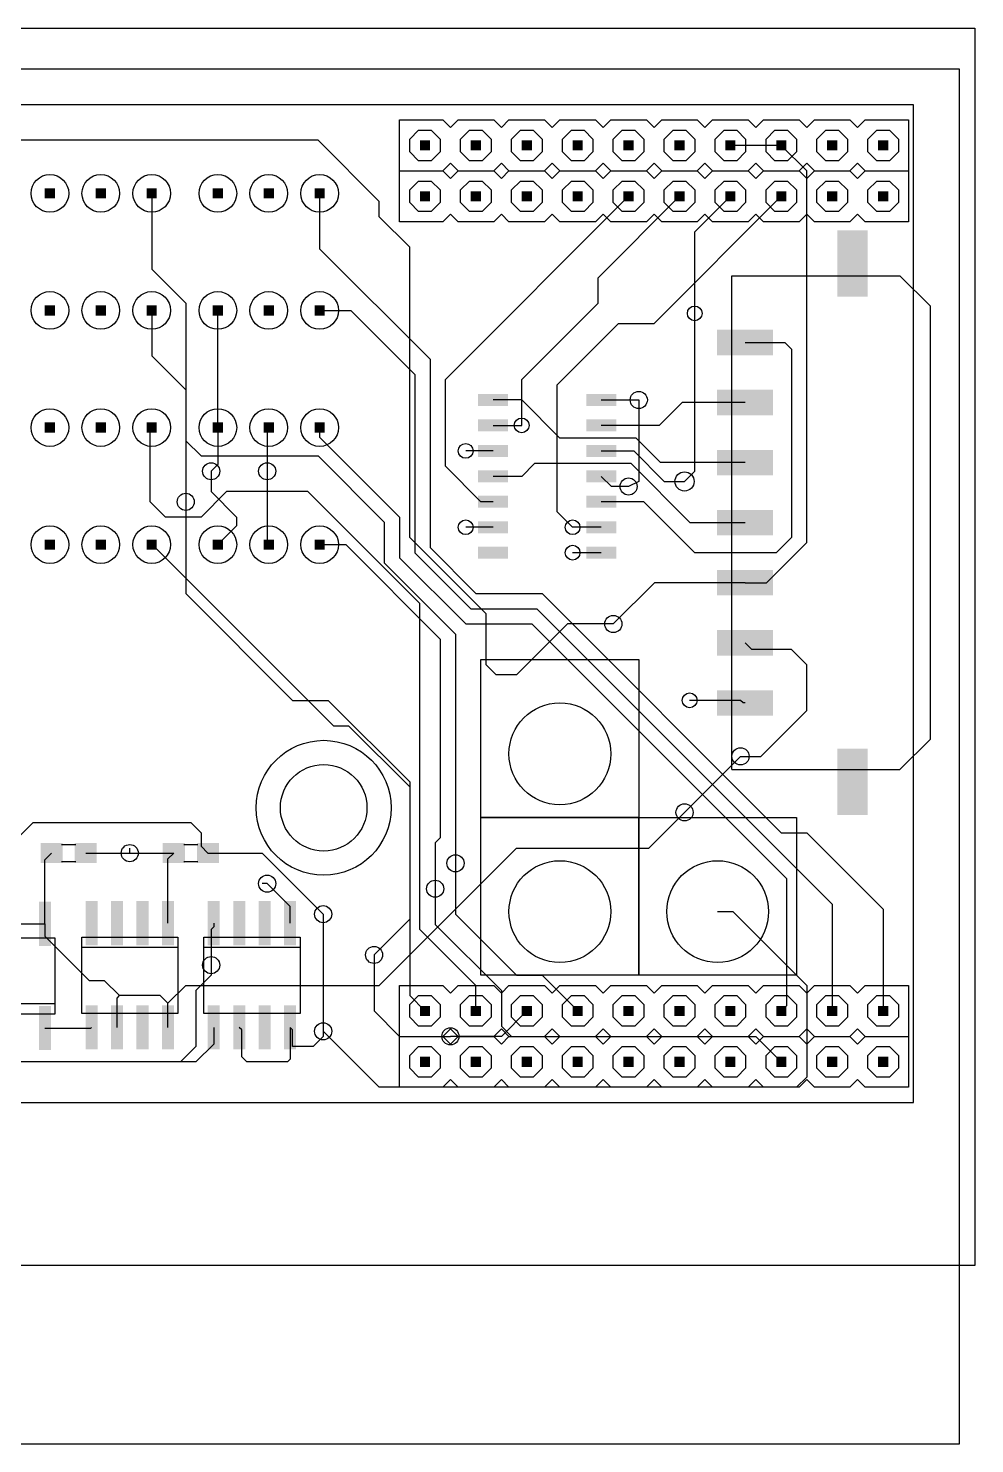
# Model space of a CAD drawing. Extents: x -0.14 to 5.03, y -0.4 to 2.69.
# Drawn here: x 3.171 to 5.03, y -0.4 to 2.38 of the extents above; entities that cross this region are included whole.
import ezdxf

# ---------------------------------------------------------------- set-up
doc = ezdxf.new("R2010")
doc.units = 0
for name, color, linetype in [('1', 22, 'CONTINUOUS'), ('16', 175, 'CONTINUOUS'), ('17', 82, 'CONTINUOUS'), ('18', 82, 'CONTINUOUS'), ('20', 7, 'CONTINUOUS'), ('51', 253, 'CONTINUOUS')]:
    doc.layers.add(name, color=color, linetype=linetype)

# ---------------------------------------------------------------- blocks, each defined once
blk = doc.blocks.new('ROUNDP')
blk.add_circle((0, 0), 0.5)
blk = doc.blocks.new('RECT')
blk.add_solid([(-0.5, -0.5), (0.5, -0.5), (-0.5, 0.5), (0.5, 0.5)])
blk = doc.blocks.new('OCTAGONP')
blk.add_lwpolyline([(-0.5, -0.207107), (-0.5, 0.207107), (-0.207107, 0.5), (0.207107, 0.5), (0.5, 0.207107), (0.5, -0.207107), (0.207107, -0.5), (-0.207107, -0.5)], close=True)
blk = doc.blocks.new('ROUNDV')
blk.add_circle((0, 0), 0.5)

msp = doc.modelspace()

# ---------------------------------------------------------------- linework, layer by layer
at = {"layer": '1'}
for p, q in [((-0.14, 2.38), (5.03, 2.38)), ((5.03, 2.38), (5.03, -0.05)), ((4.65, 2.15), (4.55, 2.15)), ((4.7, 2.1), (4.65, 2.15)), ((4.7, 1.37), (4.7, 2.1)), ((3.413071, 2.055827), (3.413071, 1.906929)), ((3.743071, 2.055827), (3.743071, 1.946929)), ((3.99, 1.69), (4.35, 2.05)), ((4.48, 1.98), (4.55, 2.05)), ((4.48, 1.82), (4.48, 1.98)), ((3.743071, 1.946929), (3.96, 1.73)), ((3.413071, 1.906929), (3.48, 1.84)), ((3.48, 1.84), (3.48, 1.57)), ((3.743071, 1.825827), (3.804173, 1.825827)), ((3.804173, 1.825827), (3.93, 1.7)), ((4.579, 1.763), (4.657, 1.763)), ((4.657, 1.763), (4.67, 1.75)), ((3.96, 1.73), (3.96, 1.36)), ((4.67, 1.75), (4.67, 1.38)), ((3.93, 1.7), (3.93, 1.35)), ((3.99, 1.52), (3.99, 1.69)), ((4.14, 1.65), (4.083701, 1.65)), ((4.215, 1.575), (4.14, 1.65)), ((4.296299, 1.65), (4.37, 1.65)), ((4.455, 1.645), (4.41, 1.6)), ((4.579, 1.645), (4.455, 1.645)), ((3.743071, 1.595827), (3.743071, 1.576929)), ((4.083701, 1.6), (4.14, 1.6)), ((4.41, 1.6), (4.296299, 1.6)), ((3.48, 1.57), (3.51, 1.54)), ((3.743071, 1.576929), (3.9, 1.42)), ((4.365, 1.575), (4.215, 1.575)), ((4.413, 1.527), (4.365, 1.575)), ((3.51, 1.54), (3.74, 1.54)), ((3.74, 1.54), (3.87, 1.41)), ((4.083701, 1.55), (4.03, 1.55)), ((4.296299, 1.55), (4.36, 1.55)), ((4.36, 1.55), (4.42, 1.49)), ((3.53, 1.51), (3.53, 1.47)), ((3.64, 1.51), (3.64, 1.368898)), ((4.06, 1.45), (3.99, 1.52)), ((4.165, 1.525), (4.14, 1.5)), ((4.355, 1.525), (4.165, 1.525)), ((4.471, 1.409), (4.355, 1.525)), ((4.579, 1.527), (4.413, 1.527)), ((4.14, 1.5), (4.083701, 1.5)), ((4.316299, 1.48), (4.296299, 1.5)), ((4.35, 1.48), (4.316299, 1.48)), ((4.42, 1.49), (4.46, 1.49)), ((3.48, 1.45), (3.48, 1.27)), ((3.53, 1.47), (3.58, 1.42)), ((4.083701, 1.45), (4.06, 1.45)), ((4.38, 1.45), (4.296299, 1.45)), ((4.48, 1.35), (4.38, 1.45)), ((3.58, 1.42), (3.58, 1.402756)), ((3.9, 1.42), (3.9, 1.34)), ((3.58, 1.402756), (3.543071, 1.365827)), ((3.87, 1.41), (3.87, 1.33)), ((4.083701, 1.4), (4.03, 1.4)), ((4.296299, 1.4), (4.24, 1.4)), ((4.579, 1.409), (4.471, 1.409)), ((3.64, 1.368898), (3.643071, 1.365827)), ((3.743071, 1.365827), (3.794173, 1.365827)), ((3.794173, 1.365827), (3.98, 1.18)), ((4.621, 1.291), (4.7, 1.37)), ((4.67, 1.38), (4.64, 1.35)), ((3.9, 1.34), (4.03, 1.21)), ((3.93, 1.35), (4.04, 1.24)), ((3.96, 1.36), (4.05, 1.27)), ((4.296299, 1.35), (4.24, 1.35)), ((4.64, 1.35), (4.48, 1.35)), ((3.87, 1.33), (4.01, 1.19)), ((4.401, 1.291), (4.32, 1.21)), ((4.579, 1.291), (4.401, 1.291)), ((4.579, 1.291), (4.621, 1.291)), ((3.48, 1.27), (3.69, 1.06)), ((4.05, 1.27), (4.18, 1.27)), ((4.18, 1.27), (4.65, 0.8)), ((4.04, 1.24), (4.17, 1.24)), ((4.17, 1.24), (4.75, 0.66)), ((4.03, 1.21), (4.16, 1.21)), ((4.16, 1.21), (4.66, 0.71)), ((3.98, 1.18), (3.98, 0.79)), ((4.01, 1.19), (4.01, 0.74)), ((4.592, 1.16), (4.579, 1.173)), ((4.67, 1.16), (4.592, 1.16)), ((4.7, 1.13), (4.67, 1.16)), ((4.7, 1.04), (4.7, 1.13)), ((3.69, 1.06), (3.76, 1.06)), ((3.76, 1.06), (3.92, 0.9)), ((4.57, 1.06), (4.47, 1.06)), ((4.575, 1.055), (4.57, 1.06)), ((4.579, 1.055), (4.575, 1.055)), ((4.61, 0.95), (4.7, 1.04)), ((4.57, 0.95), (4.61, 0.95)), ((3.92, 0.9), (3.92, 0.63)), ((4.39, 0.77), (4.46, 0.84)), ((3.05, 0.69), (3.18, 0.82)), ((3.18, 0.82), (3.49, 0.82)), ((3.49, 0.82), (3.51, 0.8)), ((3.51, 0.8), (3.51, 0.773465)), ((3.98, 0.79), (3.97, 0.78)), ((3.97, 0.78), (3.97, 0.69)), ((4.65, 0.8), (4.7, 0.8)), ((4.7, 0.8), (4.85, 0.65)), ((3.203425, 0.74689), (3.216535, 0.76)), ((3.283465, 0.76), (3.37, 0.76)), ((3.37, 0.76), (3.456535, 0.76)), ((3.445, 0.748465), (3.456535, 0.76)), ((3.51, 0.773465), (3.523465, 0.76)), ((3.523465, 0.76), (3.63, 0.76)), ((3.63, 0.76), (3.75, 0.64)), ((3.86, 0.5), (4.13, 0.77)), ((4.13, 0.77), (4.39, 0.77)), ((3.203425, 0.621102), (3.203425, 0.74689)), ((3.445, 0.622362), (3.445, 0.748465)), ((3.685, 0.655), (3.64, 0.7)), ((4.66, 0.71), (4.66, 0.46)), ((3.685, 0.622362), (3.685, 0.655)), ((4.75, 0.66), (4.75, 0.45)), ((4.85, 0.65), (4.85, 0.45)), ((3.153425, 0.621102), (3.203425, 0.621102)), ((3.203425, 0.621102), (3.203425, 0.596575)), ((3.535, 0.615), (3.53, 0.61)), ((3.535, 0.622362), (3.535, 0.615)), ((3.92, 0.63), (3.85, 0.56)), ((3.203425, 0.596575), (3.29, 0.51)), ((3.53, 0.61), (3.53, 0.54)), ((3.29, 0.51), (3.32, 0.51)), ((3.32, 0.51), (3.35, 0.48)), ((3.345, 0.475), (3.35, 0.48)), ((3.345, 0.417638), (3.345, 0.475)), ((3.43, 0.48), (3.35, 0.48)), ((3.445, 0.465), (3.43, 0.48)), ((3.445, 0.465), (3.48, 0.5)), ((3.48, 0.5), (3.86, 0.5)), ((3.445, 0.417638), (3.445, 0.465)), ((4.15, 0.45), (4.1, 0.4)), ((4.66, 0.46), (4.65, 0.45)), ((3.29374, 0.416378), (3.295, 0.417638)), ((3.535, 0.417638), (3.535, 0.385)), ((3.59, 0.412638), (3.585, 0.417638)), ((3.69, 0.412638), (3.685, 0.417638)), ((3.685, 0.417638), (3.685, 0.355)), ((3.203425, 0.416378), (3.29374, 0.416378)), ((3.59, 0.36), (3.59, 0.412638)), ((3.69, 0.38), (3.69, 0.412638)), ((3.75, 0.4), (3.73, 0.38)), ((3.75, 0.41), (3.75, 0.4)), ((4.1, 0.4), (4, 0.4)), ((3.535, 0.385), (3.5, 0.35)), ((3.73, 0.38), (3.69, 0.38)), ((3.5, 0.35), (2.98, 0.35)), ((3.6, 0.35), (3.59, 0.36)), ((3.68, 0.35), (3.6, 0.35)), ((3.685, 0.355), (3.68, 0.35)), ((5.03, -0.05), (-0.14, -0.05))]:
    msp.add_line(p, q, dxfattribs=at)
at = {"layer": '16'}
for p, q in [((5, 2.3), (0, 2.3)), ((5, -0.4), (5, 2.3)), ((3.74, 2.16), (2.43, 2.16)), ((3.86, 2.04), (3.74, 2.16)), ((3.86, 2.01), (3.86, 2.04)), ((4.29, 1.89), (4.45, 2.05)), ((4.4, 1.8), (4.65, 2.05)), ((3.92, 1.95), (3.86, 2.01)), ((3.92, 1.38), (3.92, 1.95)), ((4.29, 1.84), (4.29, 1.89)), ((4.14, 1.69), (4.29, 1.84)), ((3.413071, 1.825827), (3.413071, 1.736929)), ((3.543071, 1.816929), (3.54, 1.82)), ((3.543071, 1.595827), (3.543071, 1.816929)), ((4.48, 1.51), (4.48, 1.82)), ((4.21, 1.68), (4.33, 1.8)), ((4.33, 1.8), (4.4, 1.8)), ((3.413071, 1.736929), (3.48, 1.67)), ((3.48, 1.67), (3.48, 1.45)), ((4.14, 1.6), (4.14, 1.69)), ((4.21, 1.43), (4.21, 1.68)), ((4.37, 1.65), (4.37, 1.49)), ((3.41, 1.592756), (3.413071, 1.595827)), ((3.41, 1.45), (3.41, 1.592756)), ((3.543071, 1.595827), (3.543071, 1.523071)), ((3.643071, 1.593071), (3.64, 1.59)), ((3.64, 1.59), (3.64, 1.51)), ((3.643071, 1.595827), (3.643071, 1.593071)), ((3.543071, 1.523071), (3.53, 1.51)), ((4.46, 1.49), (4.48, 1.51)), ((4.37, 1.49), (4.35, 1.48)), ((3.44, 1.42), (3.41, 1.45)), ((3.56, 1.47), (3.51, 1.42)), ((3.72, 1.47), (3.56, 1.47)), ((3.94, 1.25), (3.72, 1.47)), ((3.51, 1.42), (3.44, 1.42)), ((4.24, 1.4), (4.21, 1.43)), ((3.413071, 1.365827), (3.414173, 1.365827)), ((3.414173, 1.365827), (3.77, 1.01)), ((4.07, 1.23), (3.92, 1.38)), ((3.94, 0.61), (3.94, 1.25)), ((4.07, 1.13), (4.07, 1.23)), ((4.23, 1.21), (4.13, 1.11)), ((4.32, 1.21), (4.23, 1.21)), ((4.09, 1.11), (4.07, 1.13)), ((4.13, 1.11), (4.09, 1.11)), ((3.77, 1.01), (3.8, 1.01)), ((3.8, 1.01), (3.92, 0.89)), ((4.46, 0.84), (4.57, 0.95)), ((3.92, 0.89), (3.92, 0.48)), ((3.37, 0.76), (3.37, 0.77)), ((4.01, 0.74), (4.01, 0.64)), ((3.64, 0.7), (3.63, 0.7)), ((3.97, 0.69), (3.97, 0.62)), ((3.75, 0.64), (3.75, 0.41)), ((4.01, 0.64), (4.13, 0.52)), ((4.525, 0.645), (4.555, 0.645)), ((4.555, 0.645), (4.7, 0.5)), ((3.97, 0.62), (4.1, 0.49)), ((4.05, 0.5), (3.94, 0.61)), ((3.85, 0.56), (3.85, 0.45)), ((3.53, 0.54), (3.53, 0.52)), ((3.53, 0.52), (3.5, 0.49)), ((4.13, 0.52), (4.18, 0.52)), ((4.18, 0.52), (4.25, 0.45)), ((3.5, 0.49), (3.5, 0.38)), ((3.92, 0.48), (3.95, 0.45)), ((4.05, 0.45), (4.05, 0.5)), ((4.1, 0.49), (4.1, 0.42)), ((4.7, 0.5), (4.7, 0.32)), ((3.85, 0.45), (3.9, 0.4)), ((4.1, 0.42), (4.12, 0.4)), ((3.86, 0.3), (3.75, 0.41)), ((3.9, 0.4), (4, 0.4)), ((4.12, 0.4), (4.6, 0.4)), ((4.6, 0.4), (4.65, 0.35)), ((3.5, 0.38), (3.47, 0.35)), ((3.47, 0.35), (2.45, 0.35)), ((4.7, 0.32), (4.68, 0.3)), ((4.68, 0.3), (3.86, 0.3)), ((0, -0.4), (5, -0.4))]:
    msp.add_line(p, q, dxfattribs=at)
at = {"layer": '20'}
for p, q in [((4.91, 2.23), (1.37, 2.23)), ((4.91, 0.27), (4.91, 2.23)), ((1.37, 0.27), (4.91, 0.27))]:
    msp.add_line(p, q, dxfattribs=at)
msp.add_circle((3.751, 0.849), 0.085, dxfattribs=at)
at = {"layer": '51'}
for p, q in [((3.9, 2.1), (3.9, 2.2)), ((3.9, 2.2), (3.985, 2.2)), ((3.985, 2.2), (4, 2.185)), ((4, 2.185), (4.015, 2.2)), ((4.015, 2.2), (4.085, 2.2)), ((4.085, 2.2), (4.1, 2.185)), ((4.1, 2.185), (4.115, 2.2)), ((4.115, 2.2), (4.185, 2.2)), ((4.185, 2.2), (4.2, 2.185)), ((4.2, 2.185), (4.215, 2.2)), ((4.215, 2.2), (4.285, 2.2)), ((4.285, 2.2), (4.3, 2.185)), ((4.3, 2.185), (4.315, 2.2)), ((4.315, 2.2), (4.385, 2.2)), ((4.385, 2.2), (4.4, 2.185)), ((4.4, 2.185), (4.415, 2.2)), ((4.415, 2.2), (4.485, 2.2)), ((4.485, 2.2), (4.5, 2.185)), ((4.5, 2.185), (4.515, 2.2)), ((4.515, 2.2), (4.585, 2.2)), ((4.585, 2.2), (4.6, 2.185)), ((4.6, 2.185), (4.615, 2.2)), ((4.615, 2.2), (4.685, 2.2)), ((4.685, 2.2), (4.7, 2.185)), ((4.7, 2.185), (4.715, 2.2)), ((4.715, 2.2), (4.785, 2.2)), ((4.785, 2.2), (4.8, 2.185)), ((4.8, 2.185), (4.815, 2.2)), ((4.815, 2.2), (4.9, 2.2)), ((4.9, 2.2), (4.9, 2.1)), ((3.985, 2.1), (4, 2.115)), ((4, 2.115), (4.015, 2.1)), ((4.085, 2.1), (4.1, 2.115)), ((4.1, 2.115), (4.115, 2.1)), ((4.185, 2.1), (4.2, 2.115)), ((4.2, 2.115), (4.215, 2.1)), ((4.285, 2.1), (4.3, 2.115)), ((4.3, 2.115), (4.315, 2.1)), ((4.385, 2.1), (4.4, 2.115)), ((4.4, 2.115), (4.415, 2.1)), ((4.485, 2.1), (4.5, 2.115)), ((4.5, 2.115), (4.515, 2.1)), ((4.585, 2.1), (4.6, 2.115)), ((4.6, 2.115), (4.615, 2.1)), ((4.685, 2.1), (4.7, 2.115)), ((4.7, 2.115), (4.715, 2.1)), ((4.785, 2.1), (4.8, 2.115)), ((4.8, 2.115), (4.815, 2.1)), ((3.9, 2), (3.9, 2.1)), ((3.9, 2.1), (3.985, 2.1)), ((3.985, 2.1), (4, 2.085)), ((4, 2.085), (4.015, 2.1)), ((4.015, 2.1), (4.085, 2.1)), ((4.085, 2.1), (4.1, 2.085)), ((4.1, 2.085), (4.115, 2.1)), ((4.115, 2.1), (4.185, 2.1)), ((4.185, 2.1), (4.2, 2.085)), ((4.2, 2.085), (4.215, 2.1)), ((4.215, 2.1), (4.285, 2.1)), ((4.285, 2.1), (4.3, 2.085)), ((4.3, 2.085), (4.315, 2.1)), ((4.315, 2.1), (4.385, 2.1)), ((4.385, 2.1), (4.4, 2.085)), ((4.4, 2.085), (4.415, 2.1)), ((4.415, 2.1), (4.485, 2.1)), ((4.485, 2.1), (4.5, 2.085)), ((4.5, 2.085), (4.515, 2.1)), ((4.515, 2.1), (4.585, 2.1)), ((4.585, 2.1), (4.6, 2.085)), ((4.6, 2.085), (4.615, 2.1)), ((4.615, 2.1), (4.685, 2.1)), ((4.685, 2.1), (4.7, 2.085)), ((4.7, 2.085), (4.715, 2.1)), ((4.715, 2.1), (4.785, 2.1)), ((4.785, 2.1), (4.8, 2.085)), ((4.8, 2.085), (4.815, 2.1)), ((4.815, 2.1), (4.9, 2.1)), ((4.9, 2.1), (4.9, 2)), ((4, 2.015), (3.985, 2)), ((4.015, 2), (4, 2.015)), ((4.1, 2.015), (4.085, 2)), ((4.115, 2), (4.1, 2.015)), ((4.2, 2.015), (4.185, 2)), ((4.215, 2), (4.2, 2.015)), ((4.3, 2.015), (4.285, 2)), ((4.315, 2), (4.3, 2.015)), ((4.4, 2.015), (4.385, 2)), ((4.415, 2), (4.4, 2.015)), ((4.5, 2.015), (4.485, 2)), ((4.515, 2), (4.5, 2.015)), ((4.6, 2.015), (4.585, 2)), ((4.615, 2), (4.6, 2.015)), ((4.7, 2.015), (4.685, 2)), ((4.715, 2), (4.7, 2.015)), ((4.8, 2.015), (4.785, 2)), ((4.815, 2), (4.8, 2.015)), ((3.985, 2), (3.9, 2)), ((4.085, 2), (4.015, 2)), ((4.185, 2), (4.115, 2)), ((4.285, 2), (4.215, 2)), ((4.385, 2), (4.315, 2)), ((4.485, 2), (4.415, 2)), ((4.585, 2), (4.515, 2)), ((4.685, 2), (4.615, 2)), ((4.785, 2), (4.715, 2)), ((4.9, 2), (4.815, 2)), ((4.553, 0.924), (4.553, 1.894)), ((4.553, 1.894), (4.883, 1.894)), ((4.883, 1.894), (4.943, 1.834)), ((4.943, 0.984), (4.943, 1.834)), ((4.06, 0.83), (4.06, 1.14)), ((4.06, 1.14), (4.37, 1.14)), ((4.37, 1.14), (4.37, 0.83)), ((4.883, 0.924), (4.943, 0.984)), ((4.553, 0.924), (4.883, 0.924)), ((4.06, 0.52), (4.06, 0.83)), ((4.06, 0.83), (4.37, 0.83)), ((4.37, 0.83), (4.06, 0.83)), ((4.37, 0.83), (4.37, 0.52)), ((4.37, 0.52), (4.37, 0.83)), ((4.37, 0.83), (4.68, 0.83)), ((4.68, 0.83), (4.68, 0.52)), ((3.264016, 0.776496), (3.235984, 0.776496)), ((3.475984, 0.777008), (3.504016, 0.777008)), ((3.264016, 0.742992), (3.235984, 0.742992)), ((3.475984, 0.743504), (3.504016, 0.743504)), ((3.033937, 0.593543), (3.222913, 0.593543)), ((3.222913, 0.593543), (3.222913, 0.463622)), ((3.275512, 0.575118), (3.275512, 0.594803)), ((3.275512, 0.594803), (3.464488, 0.594803)), ((3.464488, 0.594803), (3.464488, 0.575118)), ((3.515512, 0.575118), (3.515512, 0.594803)), ((3.515512, 0.594803), (3.704488, 0.594803)), ((3.704488, 0.594803), (3.704488, 0.575118)), ((3.275512, 0.445197), (3.275512, 0.575118)), ((3.275512, 0.575118), (3.464488, 0.575118)), ((3.464488, 0.575118), (3.464488, 0.445197)), ((3.515512, 0.445197), (3.515512, 0.575118)), ((3.515512, 0.575118), (3.704488, 0.575118)), ((3.704488, 0.575118), (3.704488, 0.445197)), ((4.37, 0.52), (4.06, 0.52)), ((4.68, 0.52), (4.37, 0.52)), ((3.9, 0.4), (3.9, 0.5)), ((3.9, 0.5), (3.985, 0.5)), ((3.985, 0.5), (4, 0.485)), ((4, 0.485), (4.015, 0.5)), ((4.015, 0.5), (4.085, 0.5)), ((4.085, 0.5), (4.1, 0.485)), ((4.1, 0.485), (4.115, 0.5)), ((4.115, 0.5), (4.185, 0.5)), ((4.185, 0.5), (4.2, 0.485)), ((4.2, 0.485), (4.215, 0.5)), ((4.215, 0.5), (4.285, 0.5)), ((4.285, 0.5), (4.3, 0.485)), ((4.3, 0.485), (4.315, 0.5)), ((4.315, 0.5), (4.385, 0.5)), ((4.385, 0.5), (4.4, 0.485)), ((4.4, 0.485), (4.415, 0.5)), ((4.415, 0.5), (4.485, 0.5)), ((4.485, 0.5), (4.5, 0.485)), ((4.5, 0.485), (4.515, 0.5)), ((4.515, 0.5), (4.585, 0.5)), ((4.585, 0.5), (4.6, 0.485)), ((4.6, 0.485), (4.615, 0.5)), ((4.615, 0.5), (4.685, 0.5)), ((4.685, 0.5), (4.7, 0.485)), ((4.7, 0.485), (4.715, 0.5)), ((4.715, 0.5), (4.785, 0.5)), ((4.785, 0.5), (4.8, 0.485)), ((4.8, 0.485), (4.815, 0.5)), ((4.815, 0.5), (4.9, 0.5)), ((4.9, 0.5), (4.9, 0.4)), ((3.222913, 0.463622), (3.033937, 0.463622)), ((3.222913, 0.463622), (3.222913, 0.443937)), ((3.464488, 0.445197), (3.275512, 0.445197)), ((3.704488, 0.445197), (3.515512, 0.445197)), ((3.222913, 0.443937), (3.033937, 0.443937)), ((3.9, 0.3), (3.9, 0.4)), ((3.9, 0.4), (3.985, 0.4)), ((3.985, 0.4), (4, 0.415)), ((3.985, 0.4), (4, 0.385)), ((4, 0.415), (4.015, 0.4)), ((4, 0.385), (4.015, 0.4)), ((4.015, 0.4), (4.085, 0.4)), ((4.085, 0.4), (4.1, 0.415)), ((4.085, 0.4), (4.1, 0.385)), ((4.1, 0.415), (4.115, 0.4)), ((4.1, 0.385), (4.115, 0.4)), ((4.115, 0.4), (4.185, 0.4)), ((4.185, 0.4), (4.2, 0.415)), ((4.185, 0.4), (4.2, 0.385)), ((4.2, 0.415), (4.215, 0.4)), ((4.2, 0.385), (4.215, 0.4)), ((4.215, 0.4), (4.285, 0.4)), ((4.285, 0.4), (4.3, 0.415)), ((4.285, 0.4), (4.3, 0.385)), ((4.3, 0.415), (4.315, 0.4)), ((4.3, 0.385), (4.315, 0.4)), ((4.315, 0.4), (4.385, 0.4)), ((4.385, 0.4), (4.4, 0.415)), ((4.385, 0.4), (4.4, 0.385)), ((4.4, 0.415), (4.415, 0.4)), ((4.4, 0.385), (4.415, 0.4)), ((4.415, 0.4), (4.485, 0.4)), ((4.485, 0.4), (4.5, 0.415)), ((4.485, 0.4), (4.5, 0.385)), ((4.5, 0.415), (4.515, 0.4)), ((4.5, 0.385), (4.515, 0.4)), ((4.515, 0.4), (4.585, 0.4)), ((4.585, 0.4), (4.6, 0.415)), ((4.585, 0.4), (4.6, 0.385)), ((4.6, 0.415), (4.615, 0.4)), ((4.6, 0.385), (4.615, 0.4)), ((4.615, 0.4), (4.685, 0.4)), ((4.685, 0.4), (4.7, 0.415)), ((4.685, 0.4), (4.7, 0.385)), ((4.7, 0.415), (4.715, 0.4)), ((4.7, 0.385), (4.715, 0.4)), ((4.715, 0.4), (4.785, 0.4)), ((4.785, 0.4), (4.8, 0.415)), ((4.785, 0.4), (4.8, 0.385)), ((4.8, 0.415), (4.815, 0.4)), ((4.8, 0.385), (4.815, 0.4)), ((4.815, 0.4), (4.9, 0.4)), ((4.9, 0.4), (4.9, 0.3)), ((4, 0.315), (3.985, 0.3)), ((4.015, 0.3), (4, 0.315)), ((4.1, 0.315), (4.085, 0.3)), ((4.115, 0.3), (4.1, 0.315)), ((4.2, 0.315), (4.185, 0.3)), ((4.215, 0.3), (4.2, 0.315)), ((4.3, 0.315), (4.285, 0.3)), ((4.315, 0.3), (4.3, 0.315)), ((4.4, 0.315), (4.385, 0.3)), ((4.415, 0.3), (4.4, 0.315)), ((4.5, 0.315), (4.485, 0.3)), ((4.515, 0.3), (4.5, 0.315)), ((4.6, 0.315), (4.585, 0.3)), ((4.615, 0.3), (4.6, 0.315)), ((4.7, 0.315), (4.685, 0.3)), ((4.715, 0.3), (4.7, 0.315)), ((4.8, 0.315), (4.785, 0.3)), ((4.815, 0.3), (4.8, 0.315)), ((3.985, 0.3), (3.9, 0.3)), ((4.085, 0.3), (4.015, 0.3)), ((4.185, 0.3), (4.115, 0.3)), ((4.285, 0.3), (4.215, 0.3)), ((4.385, 0.3), (4.315, 0.3)), ((4.485, 0.3), (4.415, 0.3)), ((4.585, 0.3), (4.515, 0.3)), ((4.685, 0.3), (4.615, 0.3)), ((4.785, 0.3), (4.715, 0.3)), ((4.9, 0.3), (4.815, 0.3))]:
    msp.add_line(p, q, dxfattribs=at)
msp.add_circle((3.751, 0.849), 0.1325, dxfattribs=at)

# ---------------------------------------------------------------- block references
at = {"layer": '1'}
for p, xscale, yscale, rotation in [((4.79, 1.918), 0.13, 0.06, 90), ((4.579, 1.763), 0.11, 0.05, 180), ((4.579, 1.645), 0.11, 0.05, 180), ((4.083701, 1.65), 0.059055, 0.023622, 180), ((4.296299, 1.65), 0.059055, 0.023622, 180), ((4.083701, 1.6), 0.059055, 0.023622, 180), ((4.296299, 1.6), 0.059055, 0.023622, 180), ((4.083701, 1.55), 0.059055, 0.023622, 180), ((4.296299, 1.55), 0.059055, 0.023622, 180), ((4.579, 1.527), 0.11, 0.05, 180), ((4.083701, 1.5), 0.059055, 0.023622, 180), ((4.296299, 1.5), 0.059055, 0.023622, 180), ((4.083701, 1.45), 0.059055, 0.023622, 180), ((4.296299, 1.45), 0.059055, 0.023622, 180), ((4.579, 1.409), 0.11, 0.05, 180), ((4.083701, 1.4), 0.059055, 0.023622, 180), ((4.296299, 1.4), 0.059055, 0.023622, 180), ((4.083701, 1.35), 0.059055, 0.023622, 180), ((4.296299, 1.35), 0.059055, 0.023622, 180), ((4.579, 1.291), 0.11, 0.05, 180), ((4.579, 1.173), 0.11, 0.05, 180), ((4.579, 1.055), 0.11, 0.05, 180), ((4.79, 0.9), 0.13, 0.06, 90), ((3.216535, 0.76), 0.043307, 0.03937, 180), ((3.283465, 0.76), 0.043307, 0.03937, 180), ((3.295, 0.622362), 0.023622, 0.086614, 180), ((3.345, 0.622362), 0.023622, 0.086614, 180), ((3.395, 0.622362), 0.023622, 0.086614, 180), ((3.445, 0.622362), 0.023622, 0.086614, 180), ((3.535, 0.622362), 0.023622, 0.086614, 180), ((3.585, 0.622362), 0.023622, 0.086614, 180), ((3.635, 0.622362), 0.023622, 0.086614, 180), ((3.685, 0.622362), 0.023622, 0.086614, 180), ((3.295, 0.417638), 0.023622, 0.086614, 180), ((3.345, 0.417638), 0.023622, 0.086614, 180), ((3.395, 0.417638), 0.023622, 0.086614, 180), ((3.445, 0.417638), 0.023622, 0.086614, 180), ((3.535, 0.417638), 0.023622, 0.086614, 180), ((3.585, 0.417638), 0.023622, 0.086614, 180), ((3.635, 0.417638), 0.023622, 0.086614, 180), ((3.685, 0.417638), 0.023622, 0.086614, 180)]:
    msp.add_blockref('RECT', p, dxfattribs=dict(at, xscale=xscale, yscale=yscale, rotation=rotation))
for p, xscale, yscale in [((3.456535, 0.76), 0.043307, 0.03937), ((3.523465, 0.76), 0.043307, 0.03937), ((3.203425, 0.621102), 0.023622, 0.086614), ((3.203425, 0.416378), 0.023622, 0.086614)]:
    msp.add_blockref('RECT', p, dxfattribs=dict(at, xscale=xscale, yscale=yscale))
at = {"layer": '17'}
for name, p, xscale, yscale in [('OCTAGONP', (3.95, 2.15), 0.06, 0.06), ('OCTAGONP', (3.95, 2.15), 0.06, 0.06), ('OCTAGONP', (4.05, 2.15), 0.06, 0.06), ('OCTAGONP', (4.05, 2.15), 0.06, 0.06), ('OCTAGONP', (4.15, 2.15), 0.06, 0.06), ('OCTAGONP', (4.15, 2.15), 0.06, 0.06), ('OCTAGONP', (4.25, 2.15), 0.06, 0.06), ('OCTAGONP', (4.25, 2.15), 0.06, 0.06), ('OCTAGONP', (4.35, 2.15), 0.06, 0.06), ('OCTAGONP', (4.35, 2.15), 0.06, 0.06), ('OCTAGONP', (4.45, 2.15), 0.06, 0.06), ('OCTAGONP', (4.45, 2.15), 0.06, 0.06), ('OCTAGONP', (4.55, 2.15), 0.06, 0.06), ('OCTAGONP', (4.55, 2.15), 0.06, 0.06), ('OCTAGONP', (4.65, 2.15), 0.06, 0.06), ('OCTAGONP', (4.65, 2.15), 0.06, 0.06), ('OCTAGONP', (4.75, 2.15), 0.06, 0.06), ('OCTAGONP', (4.75, 2.15), 0.06, 0.06), ('OCTAGONP', (4.85, 2.15), 0.06, 0.06), ('OCTAGONP', (4.85, 2.15), 0.06, 0.06), ('OCTAGONP', (3.95, 2.05), 0.06, 0.06), ('OCTAGONP', (3.95, 2.05), 0.06, 0.06), ('OCTAGONP', (4.05, 2.05), 0.06, 0.06), ('OCTAGONP', (4.05, 2.05), 0.06, 0.06), ('OCTAGONP', (4.15, 2.05), 0.06, 0.06), ('OCTAGONP', (4.15, 2.05), 0.06, 0.06), ('OCTAGONP', (4.25, 2.05), 0.06, 0.06), ('OCTAGONP', (4.25, 2.05), 0.06, 0.06), ('OCTAGONP', (4.35, 2.05), 0.06, 0.06), ('OCTAGONP', (4.35, 2.05), 0.06, 0.06), ('OCTAGONP', (4.45, 2.05), 0.06, 0.06), ('OCTAGONP', (4.45, 2.05), 0.06, 0.06), ('OCTAGONP', (4.55, 2.05), 0.06, 0.06), ('OCTAGONP', (4.55, 2.05), 0.06, 0.06), ('OCTAGONP', (4.65, 2.05), 0.06, 0.06), ('OCTAGONP', (4.65, 2.05), 0.06, 0.06), ('OCTAGONP', (4.75, 2.05), 0.06, 0.06), ('OCTAGONP', (4.75, 2.05), 0.06, 0.06), ('OCTAGONP', (4.85, 2.05), 0.06, 0.06), ('OCTAGONP', (4.85, 2.05), 0.06, 0.06), ('ROUNDP', (4.215, 0.955), 0.2, 0.2), ('ROUNDP', (4.215, 0.955), 0.2, 0.2), ('ROUNDP', (4.215, 0.645), 0.2, 0.2), ('ROUNDP', (4.215, 0.645), 0.2, 0.2), ('ROUNDP', (4.525, 0.645), 0.2, 0.2), ('ROUNDP', (4.525, 0.645), 0.2, 0.2), ('OCTAGONP', (3.95, 0.45), 0.06, 0.06), ('OCTAGONP', (3.95, 0.45), 0.06, 0.06), ('OCTAGONP', (4.05, 0.45), 0.06, 0.06), ('OCTAGONP', (4.05, 0.45), 0.06, 0.06), ('OCTAGONP', (4.15, 0.45), 0.06, 0.06), ('OCTAGONP', (4.15, 0.45), 0.06, 0.06), ('OCTAGONP', (4.25, 0.45), 0.06, 0.06), ('OCTAGONP', (4.25, 0.45), 0.06, 0.06), ('OCTAGONP', (4.35, 0.45), 0.06, 0.06), ('OCTAGONP', (4.35, 0.45), 0.06, 0.06), ('OCTAGONP', (4.45, 0.45), 0.06, 0.06), ('OCTAGONP', (4.45, 0.45), 0.06, 0.06), ('OCTAGONP', (4.55, 0.45), 0.06, 0.06), ('OCTAGONP', (4.55, 0.45), 0.06, 0.06), ('OCTAGONP', (4.65, 0.45), 0.06, 0.06), ('OCTAGONP', (4.65, 0.45), 0.06, 0.06), ('OCTAGONP', (4.75, 0.45), 0.06, 0.06), ('OCTAGONP', (4.75, 0.45), 0.06, 0.06), ('OCTAGONP', (4.85, 0.45), 0.06, 0.06), ('OCTAGONP', (4.85, 0.45), 0.06, 0.06), ('OCTAGONP', (3.95, 0.35), 0.06, 0.06), ('OCTAGONP', (3.95, 0.35), 0.06, 0.06), ('OCTAGONP', (4.05, 0.35), 0.06, 0.06), ('OCTAGONP', (4.05, 0.35), 0.06, 0.06), ('OCTAGONP', (4.15, 0.35), 0.06, 0.06), ('OCTAGONP', (4.15, 0.35), 0.06, 0.06), ('OCTAGONP', (4.25, 0.35), 0.06, 0.06), ('OCTAGONP', (4.25, 0.35), 0.06, 0.06), ('OCTAGONP', (4.35, 0.35), 0.06, 0.06), ('OCTAGONP', (4.35, 0.35), 0.06, 0.06), ('OCTAGONP', (4.45, 0.35), 0.06, 0.06), ('OCTAGONP', (4.45, 0.35), 0.06, 0.06), ('OCTAGONP', (4.55, 0.35), 0.06, 0.06), ('OCTAGONP', (4.55, 0.35), 0.06, 0.06), ('OCTAGONP', (4.65, 0.35), 0.06, 0.06), ('OCTAGONP', (4.65, 0.35), 0.06, 0.06), ('OCTAGONP', (4.75, 0.35), 0.06, 0.06), ('OCTAGONP', (4.75, 0.35), 0.06, 0.06), ('OCTAGONP', (4.85, 0.35), 0.06, 0.06), ('OCTAGONP', (4.85, 0.35), 0.06, 0.06)]:
    msp.add_blockref(name, p, dxfattribs=dict(at, xscale=xscale, yscale=yscale))
at = {"layer": '17', "xscale": 0.074, "yscale": 0.074, "rotation": 90}
for p in [(3.213071, 2.055827), (3.213071, 2.055827), (3.313071, 2.055827), (3.313071, 2.055827), (3.413071, 2.055827), (3.413071, 2.055827), (3.543071, 2.055827), (3.543071, 2.055827), (3.643071, 2.055827), (3.643071, 2.055827), (3.743071, 2.055827), (3.743071, 2.055827), (3.213071, 1.825827), (3.213071, 1.825827), (3.313071, 1.825827), (3.313071, 1.825827), (3.413071, 1.825827), (3.413071, 1.825827), (3.543071, 1.825827), (3.543071, 1.825827), (3.643071, 1.825827), (3.643071, 1.825827), (3.743071, 1.825827), (3.743071, 1.825827), (3.213071, 1.595827), (3.213071, 1.595827), (3.313071, 1.595827), (3.313071, 1.595827), (3.413071, 1.595827), (3.413071, 1.595827), (3.543071, 1.595827), (3.543071, 1.595827), (3.643071, 1.595827), (3.643071, 1.595827), (3.743071, 1.595827), (3.743071, 1.595827), (3.213071, 1.365827), (3.213071, 1.365827), (3.313071, 1.365827), (3.313071, 1.365827), (3.413071, 1.365827), (3.413071, 1.365827), (3.543071, 1.365827), (3.543071, 1.365827), (3.643071, 1.365827), (3.643071, 1.365827), (3.743071, 1.365827), (3.743071, 1.365827)]:
    msp.add_blockref('ROUNDP', p, dxfattribs=at)
at = {"layer": '18'}
for p, xscale, yscale in [((4.48, 1.82), 0.029, 0.029), ((4.48, 1.82), 0.029, 0.029), ((4.37, 1.65), 0.033685, 0.033685), ((4.37, 1.65), 0.033685, 0.033685), ((4.14, 1.6), 0.029, 0.029), ((4.14, 1.6), 0.029, 0.029), ((4.03, 1.55), 0.029, 0.029), ((4.03, 1.55), 0.029, 0.029), ((3.53, 1.51), 0.033685, 0.033685), ((3.53, 1.51), 0.033685, 0.033685), ((3.64, 1.51), 0.033685, 0.033685), ((3.64, 1.51), 0.033685, 0.033685), ((4.46, 1.49), 0.037622, 0.037622), ((4.46, 1.49), 0.037622, 0.037622), ((4.35, 1.48), 0.033685, 0.033685), ((4.35, 1.48), 0.033685, 0.033685), ((3.48, 1.45), 0.033685, 0.033685), ((3.48, 1.45), 0.033685, 0.033685), ((4.03, 1.4), 0.029, 0.029), ((4.03, 1.4), 0.029, 0.029), ((4.24, 1.4), 0.029, 0.029), ((4.24, 1.4), 0.029, 0.029), ((4.24, 1.35), 0.029, 0.029), ((4.24, 1.35), 0.029, 0.029), ((4.32, 1.21), 0.033685, 0.033685), ((4.32, 1.21), 0.033685, 0.033685), ((4.47, 1.06), 0.029, 0.029), ((4.47, 1.06), 0.029, 0.029), ((4.57, 0.95), 0.033685, 0.033685), ((4.57, 0.95), 0.033685, 0.033685), ((4.46, 0.84), 0.033685, 0.033685), ((4.46, 0.84), 0.033685, 0.033685), ((3.37, 0.76), 0.033685, 0.033685), ((3.37, 0.76), 0.033685, 0.033685), ((4.01, 0.74), 0.033685, 0.033685), ((4.01, 0.74), 0.033685, 0.033685), ((3.64, 0.7), 0.033685, 0.033685), ((3.64, 0.7), 0.033685, 0.033685), ((3.97, 0.69), 0.033685, 0.033685), ((3.97, 0.69), 0.033685, 0.033685), ((3.75, 0.64), 0.033685, 0.033685), ((3.75, 0.64), 0.033685, 0.033685), ((3.53, 0.54), 0.033685, 0.033685), ((3.53, 0.54), 0.033685, 0.033685), ((3.85, 0.56), 0.033685, 0.033685), ((3.85, 0.56), 0.033685, 0.033685), ((3.75, 0.41), 0.033685, 0.033685), ((3.75, 0.41), 0.033685, 0.033685), ((4, 0.4), 0.033685, 0.033685), ((4, 0.4), 0.033685, 0.033685)]:
    msp.add_blockref('ROUNDV', p, dxfattribs=dict(at, xscale=xscale, yscale=yscale))
at = {"layer": '51'}
for p, xscale, yscale in [((3.95, 2.15), 0.02, 0.02), ((4.05, 2.15), 0.02, 0.02), ((4.15, 2.15), 0.02, 0.02), ((4.25, 2.15), 0.02, 0.02), ((4.35, 2.15), 0.02, 0.02), ((4.45, 2.15), 0.02, 0.02), ((4.55, 2.15), 0.02, 0.02), ((4.65, 2.15), 0.02, 0.02), ((4.75, 2.15), 0.02, 0.02), ((4.85, 2.15), 0.02, 0.02), ((3.213071, 2.055827), 0.02, 0.02), ((3.313071, 2.055827), 0.02, 0.02), ((3.413071, 2.055827), 0.02, 0.02), ((3.543071, 2.055827), 0.02, 0.02), ((3.643071, 2.055827), 0.02, 0.02), ((3.743071, 2.055827), 0.02, 0.02), ((3.95, 2.05), 0.02, 0.02), ((4.05, 2.05), 0.02, 0.02), ((4.15, 2.05), 0.02, 0.02), ((4.25, 2.05), 0.02, 0.02), ((4.35, 2.05), 0.02, 0.02), ((4.45, 2.05), 0.02, 0.02), ((4.55, 2.05), 0.02, 0.02), ((4.65, 2.05), 0.02, 0.02), ((4.75, 2.05), 0.02, 0.02), ((4.85, 2.05), 0.02, 0.02), ((3.213071, 1.825827), 0.02, 0.02), ((3.313071, 1.825827), 0.02, 0.02), ((3.413071, 1.825827), 0.02, 0.02), ((3.543071, 1.825827), 0.02, 0.02), ((3.643071, 1.825827), 0.02, 0.02), ((3.743071, 1.825827), 0.02, 0.02), ((3.213071, 1.595827), 0.02, 0.02), ((3.313071, 1.595827), 0.02, 0.02), ((3.413071, 1.595827), 0.02, 0.02), ((3.543071, 1.595827), 0.02, 0.02), ((3.643071, 1.595827), 0.02, 0.02), ((3.743071, 1.595827), 0.02, 0.02), ((3.213071, 1.365827), 0.02, 0.02), ((3.313071, 1.365827), 0.02, 0.02), ((3.413071, 1.365827), 0.02, 0.02), ((3.543071, 1.365827), 0.02, 0.02), ((3.643071, 1.365827), 0.02, 0.02), ((3.743071, 1.365827), 0.02, 0.02), ((3.466844, 0.760201), 0.019689, 0.037402), ((3.512844, 0.760201), 0.019689, 0.037402), ((3.203425, 0.619136), 0.019299, 0.043311), ((3.95, 0.45), 0.02, 0.02), ((4.05, 0.45), 0.02, 0.02), ((4.15, 0.45), 0.02, 0.02), ((4.25, 0.45), 0.02, 0.02), ((4.35, 0.45), 0.02, 0.02), ((4.45, 0.45), 0.02, 0.02), ((4.55, 0.45), 0.02, 0.02), ((4.65, 0.45), 0.02, 0.02), ((4.75, 0.45), 0.02, 0.02), ((4.85, 0.45), 0.02, 0.02), ((3.203425, 0.418344), 0.019299, 0.043311), ((3.95, 0.35), 0.02, 0.02), ((4.05, 0.35), 0.02, 0.02), ((4.15, 0.35), 0.02, 0.02), ((4.25, 0.35), 0.02, 0.02), ((4.35, 0.35), 0.02, 0.02), ((4.45, 0.35), 0.02, 0.02), ((4.55, 0.35), 0.02, 0.02), ((4.65, 0.35), 0.02, 0.02), ((4.75, 0.35), 0.02, 0.02), ((4.85, 0.35), 0.02, 0.02)]:
    msp.add_blockref('RECT', p, dxfattribs=dict(at, xscale=xscale, yscale=yscale))
at = {"layer": '51', "rotation": 180}
for p, xscale, yscale in [((3.227156, 0.759799), 0.019689, 0.037402), ((3.273156, 0.759799), 0.019689, 0.037402), ((3.295, 0.620396), 0.019299, 0.043311), ((3.345, 0.620396), 0.019299, 0.043311), ((3.395, 0.620396), 0.019299, 0.043311), ((3.445, 0.620396), 0.019299, 0.043311), ((3.535, 0.620396), 0.019299, 0.043311), ((3.585, 0.620396), 0.019299, 0.043311), ((3.635, 0.620396), 0.019299, 0.043311), ((3.685, 0.620396), 0.019299, 0.043311), ((3.295, 0.419604), 0.019299, 0.043311), ((3.345, 0.419604), 0.019299, 0.043311), ((3.395, 0.419604), 0.019299, 0.043311), ((3.445, 0.419604), 0.019299, 0.043311), ((3.535, 0.419604), 0.019299, 0.043311), ((3.585, 0.419604), 0.019299, 0.043311), ((3.635, 0.419604), 0.019299, 0.043311), ((3.685, 0.419604), 0.019299, 0.043311)]:
    msp.add_blockref('RECT', p, dxfattribs=dict(at, xscale=xscale, yscale=yscale))

doc.saveas('drawing.dxf')
